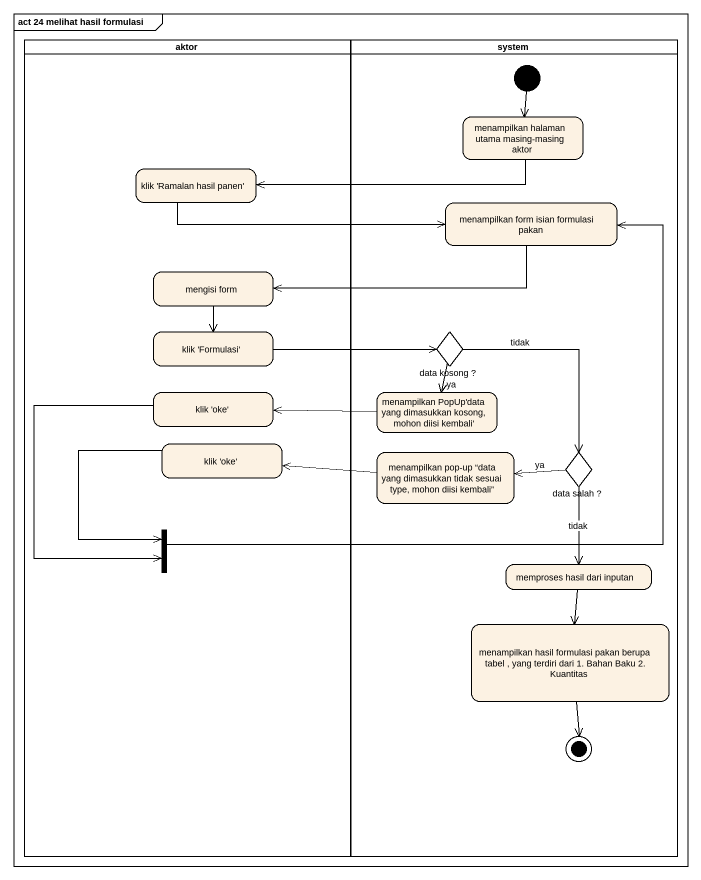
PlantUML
@startuml
mainframe act 24 melihat hasil formulasi
hide empty description
state aktor <<partition>> {
  state "klik 'Ramalan hasil panen'" as klik_Ramalan_hasil_panen
  state "mengisi form" as mengisi_form
  state "klik 'Formulasi'" as klik_Formulasi
  state "klik 'oke'" as klik_oke
  state "klik 'oke'" as klik_oke_2
  state fork1 <<join>>
}
state system <<partition>> {
  state "menampilkan halaman utama masing-masing aktor" as menampilkan_halaman_utama
  state "menampilkan form isian formulasi pakan" as menampilkan_form_isian
  state "data kosong ?" as data_kosong <<choice>>
  state "menampilkan PopUp'data yang dimasukkan kosong, mohon diisi kembali'" as menampilkan_PopUp_data_yang
  state "menampilkan pop-up “data yang dimasukkan tidak sesuai type, mohon diisi kembali”" as menampilkan_pop_up_data
  state "data salah ?" as data_salah <<choice>>
  state "memproses hasil dari inputan" as memproses_hasil_dari_inputan
  state "menampilkan hasil formulasi pakan berupa tabel , yang terdiri dari 1. Bahan Baku 2. Kuantitas" as menampilkan_hasil_formulasi
  [*] --> menampilkan_halaman_utama
  menampilkan_hasil_formulasi --> [*]
}
menampilkan_halaman_utama -left-> klik_Ramalan_hasil_panen
klik_Ramalan_hasil_panen -right-> menampilkan_form_isian
menampilkan_form_isian -left-> mengisi_form
mengisi_form --> klik_Formulasi
klik_Formulasi -right-> data_kosong
data_kosong --> menampilkan_PopUp_data_yang : ya
data_kosong --> data_salah : tidak
klik_oke --> fork1
menampilkan_PopUp_data_yang -left-> klik_oke
klik_oke_2 --> fork1
menampilkan_pop_up_data -left-> klik_oke_2
data_salah -left-> menampilkan_pop_up_data : ya
data_salah --> memproses_hasil_dari_inputan : tidak
fork1 -up-> menampilkan_form_isian
memproses_hasil_dari_inputan --> menampilkan_hasil_formulasi
@enduml
